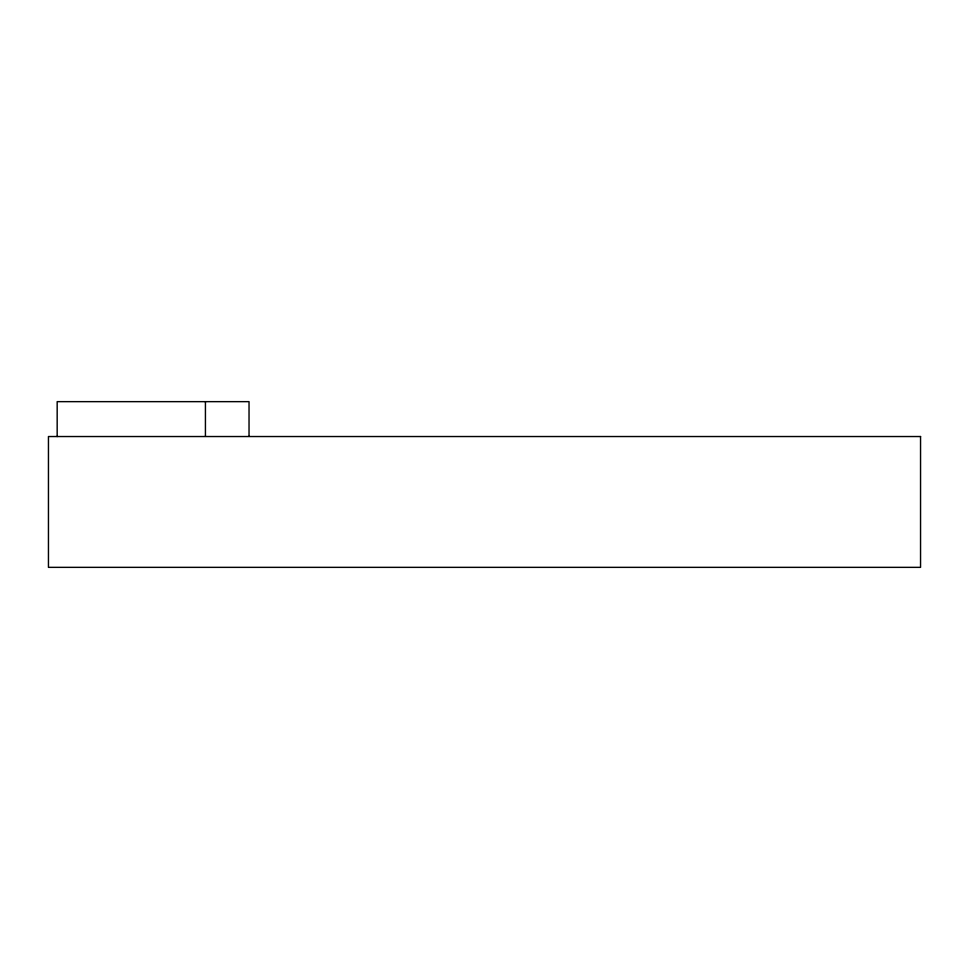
<?xml version="1.0" encoding="UTF-8"?>
<svg xmlns="http://www.w3.org/2000/svg" width="969" height="969" viewBox="0 0 969 969"><rect width="100%" height="100%" fill="white"/><g stroke="black" fill="none" stroke-linecap="round" stroke-linejoin="round"><path stroke-width="1.45" d="M249.033 436.123L249.033 401.651L57.171 401.651L57.171 436.534M205.428 401.651L205.428 436.123M920.55 436.534L48.45 436.534L48.45 567.349L920.55 567.349L920.55 436.534"/></g></svg>
